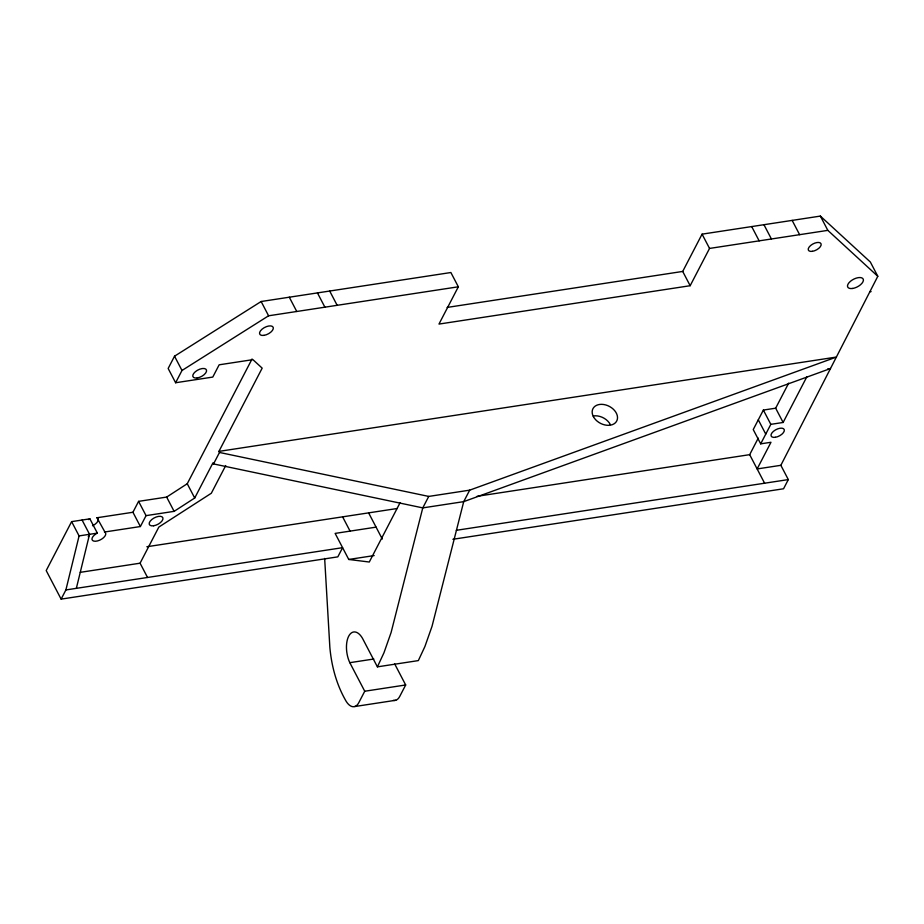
<?xml version="1.0" encoding="UTF-8"?>
<svg xmlns="http://www.w3.org/2000/svg" width="924" height="924" viewBox="0 0 924 924"><rect width="100%" height="100%" fill="white"/><g stroke="black" fill="none" stroke-linecap="round" stroke-linejoin="round"><path stroke-width="1.39" d="M71.622 521.633L46.2 570.57L61.123 599.122L65.893 589.939L79.083 535.908L71.622 521.633L89.894 518.838L97.355 533.113L96.015 533.853A7.554 3.696 -27.6 0 0 92.573 540.482A7.554 3.696 -27.6 0 0 101.721 539.085A7.554 3.696 -27.6 0 0 105.163 532.455L96.962 517.752L132.929 512.266L138.588 501.362L166.655 497.077L187.249 483.737L252.067 358.962M76.346 588.345L89.547 534.303L82.086 520.027M447.124 307.426L682.709 271.437L702.078 234.153L820.362 216.089L870.339 262.012L877.8 276.288L780.849 465.315L757.137 468.942L770.986 442.273L760.695 443.843L753.233 429.568L763.363 410.071L775.663 408.189L788.692 383.113M877.8 276.288L827.835 230.365L709.54 248.429L690.17 285.712L438.969 324.081L458.339 286.798L450.877 272.522L261.134 301.513L174.532 356.202L168.156 368.468L175.618 382.744L212.786 377.073L219.15 364.807L252.922 359.644L262.173 368.145L218.93 451.386L219.496 452.46L428.736 496.419L469.681 490.159L836.439 357.057L218.93 451.386M88.254 536.798L89.547 534.303M175.618 382.744L181.993 370.478L268.595 315.789L458.339 286.798M104.435 532.028L140.39 526.541L146.05 515.638L174.116 511.353L194.71 498.013L212.97 462.855L213.536 463.929L422.776 507.888L463.721 501.64L830.48 368.537L827.673 368.965M80.284 572.337L140.078 563.201L158.847 527.061L211.319 493.254L225.71 465.546M213.536 463.929L219.496 452.46M400.057 502.76L369.277 562.023L348.752 559.459L335.135 533.402L376.08 527.142M428.736 496.419L422.776 507.888L391.095 632.524L383.968 652.771L377.396 666.851L362.474 638.299A19.658 9.841 81.3 0 0 348.683 636.209A19.658 9.841 81.3 0 0 349.815 662.681L364.737 691.233L358.778 702.702A18.468 9.24 81.3 0 1 345.357 699.895C336.29 683.864 331.497 665.65 329.856 647.378L324.659 558.431M469.681 490.159L463.721 501.64L432.039 626.276L424.913 646.523L418.341 660.602L377.396 666.851M394.652 663.871L405.682 684.973L399.722 696.442A18.468 9.24 81.3 0 1 393.324 700.369M477.084 496.303L749.676 454.666L758.246 438.149M760.695 443.843L770.824 424.347L783.125 422.464L806.837 376.819M780.849 465.315L788.311 479.591L783.552 488.773L452.887 539.281M88.554 519.577L89.894 518.838M869.865 291.776L871.101 291.591M79.083 535.908L97.355 533.113M146.858 546.742L397.158 508.512M65.893 589.939L342.596 547.678L337.826 556.86L61.123 599.122M456.329 530.307L788.311 479.591M348.752 559.459L374.162 555.578M349.815 662.681L373.816 659.008M364.737 691.233L405.682 684.973M354.804 706.525L395.749 700.265M96.962 517.752L97.701 518.179A7.554 3.696 -27.6 0 1 92.527 525.756M820.362 216.089L827.835 230.365M792.157 220.397L799.618 234.673M763.952 224.705L771.413 238.981M751.697 226.576L759.158 240.852M702.078 234.153L709.54 248.429M775.663 408.189L783.125 422.464M763.363 410.071L770.824 424.347M682.709 271.437L690.17 285.712M758.292 419.819L765.753 434.095M749.676 454.666L764.598 483.217M329.695 291.037L337.156 305.313M317.44 292.908L324.901 307.184M289.293 297.205L296.754 311.48M261.134 301.513L268.595 315.789M368.618 512.878L382.293 539.038M342.608 516.839L350.069 531.115M174.532 356.202L181.993 370.478M187.249 483.737L194.71 498.013M166.655 497.077L174.116 511.353M138.588 501.362L146.05 515.638M132.929 512.266L140.39 526.541M140.078 563.201L147.54 577.477M593.462 415.939A13.386 9.563 27.4 0 1 610.337 424.543M153.638 525.779A7.554 3.696 -27.6 0 0 162.901 517.879A7.554 3.696 -27.6 0 0 151.698 519.6A7.554 3.696 -27.6 0 0 153.638 525.779M197.228 377.951A7.554 3.696 -27.6 0 0 206.491 370.062A7.554 3.696 -27.6 0 0 195.287 371.771A7.554 3.696 -27.6 0 0 197.228 377.951M263.987 335.366A7.554 3.696 -27.6 0 0 273.25 327.477A7.554 3.696 -27.6 0 0 262.046 329.187A7.554 3.696 -27.6 0 0 263.987 335.366M812.415 251.328A7.092 3.465 -27.6 0 0 821.101 243.924A7.092 3.465 -27.6 0 0 810.591 245.53A7.092 3.465 -27.6 0 0 812.415 251.328M852.644 288.461A8.72 4.262 -27.6 0 0 863.316 279.36A8.72 4.262 -27.6 0 0 850.403 281.335A8.72 4.262 -27.6 0 0 852.644 288.461M593.37 416.574A13.386 9.563 27.4 0 0 615.257 422.915A13.386 9.563 27.4 0 0 605.878 404.989A13.386 9.563 27.4 0 0 593.37 416.574M775.328 437.306A7.3 3.569 -27.6 0 0 784.268 429.683A7.3 3.569 -27.6 0 0 773.446 431.335A7.3 3.569 -27.6 0 0 775.328 437.306"/></g></svg>
